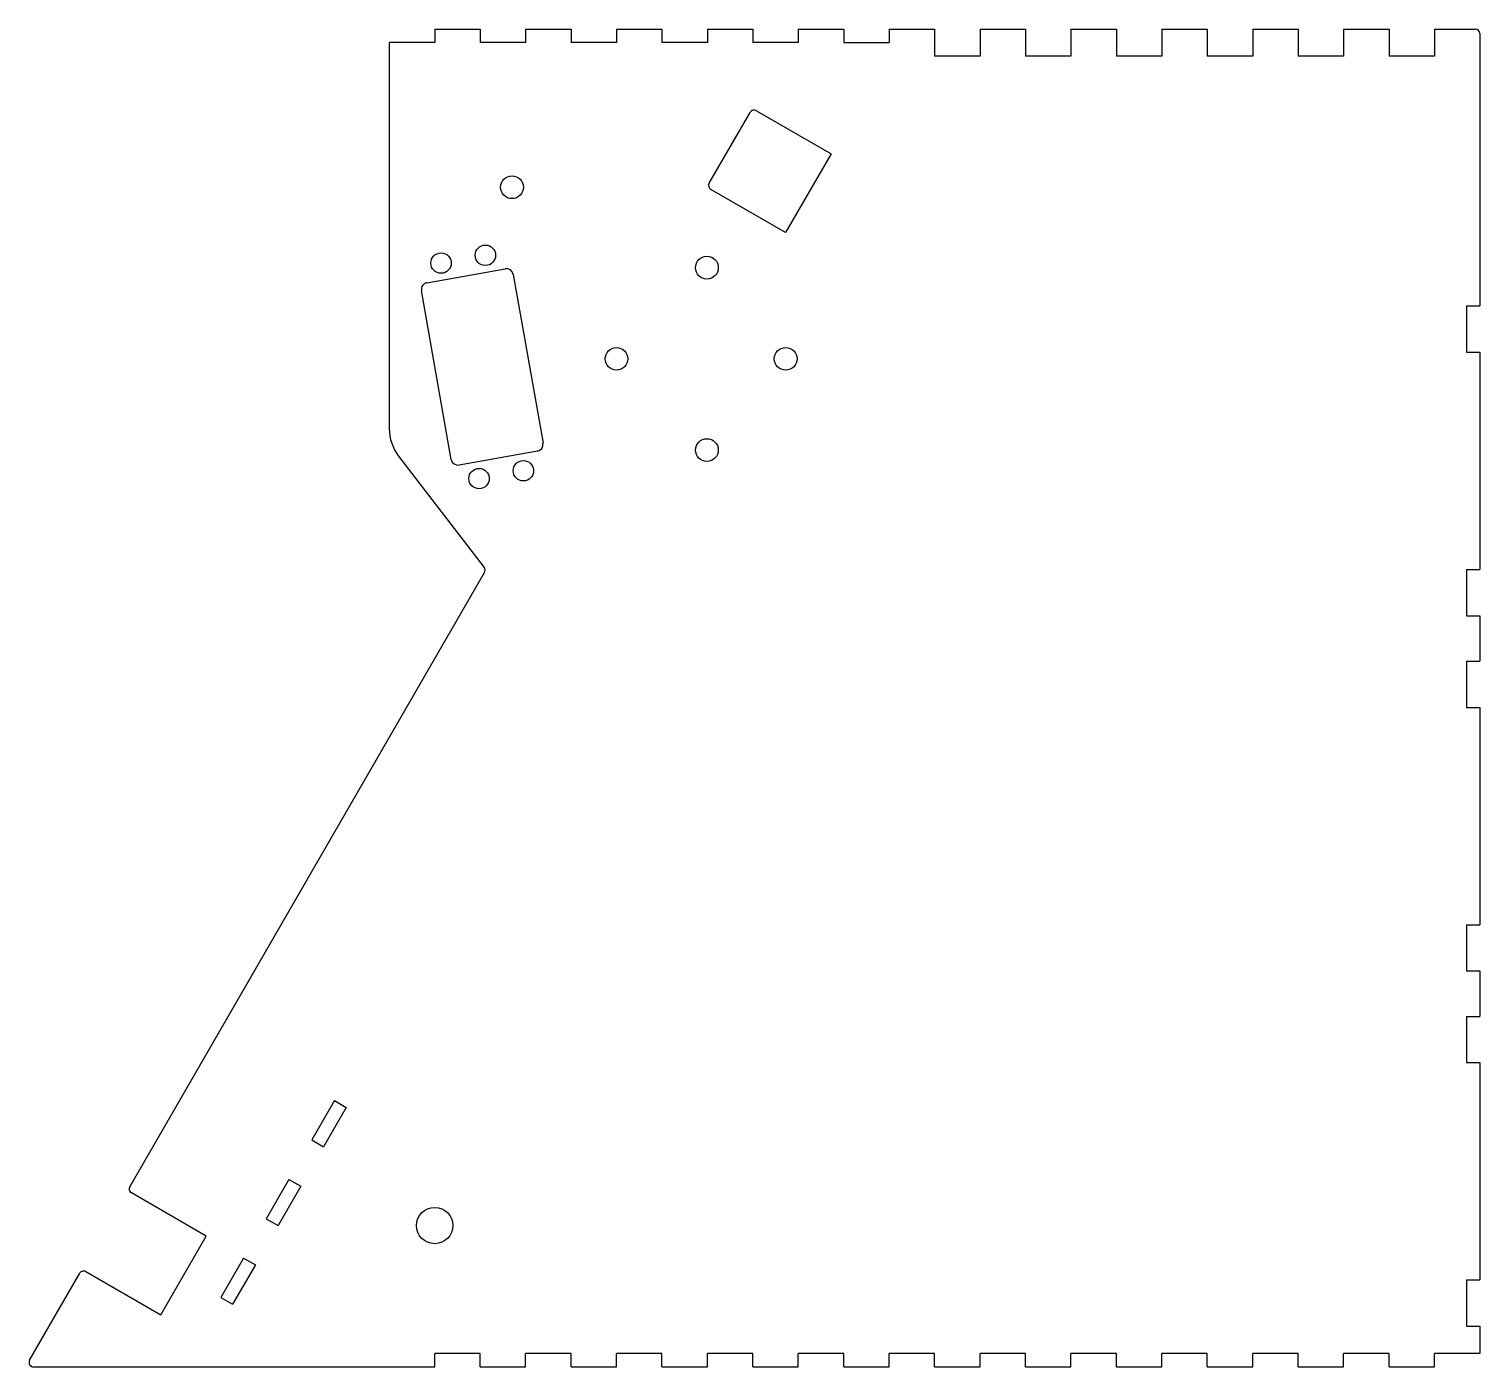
# Model space of a CAD drawing. Extents: x -159 to 160, y -147 to 147.
import ezdxf

# ---------------------------------------------------------------- set-up
doc = ezdxf.new("R2010")
doc.units = 0
doc.layers.add('VISIBLE', color=7, linetype='CONTINUOUS')

msp = doc.modelspace()

# ---------------------------------------------------------------- linework, layer by layer
at = {"layer": 'VISIBLE'}
for p, q in [((-70, 147.22), (-60, 147.22)), ((-70, 147.22), (-70, 144.22)), ((-60, 147.22), (-60, 144.22)), ((-50, 147.22), (-40, 147.22)), ((-50, 147.22), (-50, 144.22)), ((-40, 147.22), (-40, 144.22)), ((-30, 147.22), (-20, 147.22)), ((-30, 147.22), (-30, 144.22)), ((-20, 147.22), (-20, 144.22)), ((-10, 147.22), (0, 147.22)), ((-10, 147.22), (-10, 144.22)), ((0, 147.22), (0, 144.22)), ((10, 147.22), (20, 147.22)), ((10, 147.22), (10, 144.22)), ((20, 147.22), (20, 144.22)), ((30, 147.22), (40, 147.22)), ((30, 147.22), (30, 144.22)), ((40, 147.22), (40, 141.22)), ((50, 147.22), (60, 147.22)), ((50, 147.22), (50, 141.22)), ((60, 147.22), (60, 141.22)), ((70, 147.22), (80, 147.22)), ((70, 147.22), (70, 141.22)), ((80, 147.22), (80, 141.22)), ((90, 147.22), (100, 147.22)), ((90, 147.22), (90, 141.22)), ((100, 147.22), (100, 141.22)), ((110, 147.22), (120, 147.22)), ((110, 147.22), (110, 141.22)), ((120, 147.22), (120, 141.22)), ((130, 147.22), (140, 147.22)), ((130, 147.22), (130, 141.22)), ((140, 147.22), (140, 141.22)), ((150, 147.22), (159, 147.22)), ((150, 147.22), (150, 141.22)), ((-80, 144.22), (-80, 59.33)), ((-70, 144.22), (-80, 144.22)), ((-50, 144.22), (-60, 144.22)), ((-30, 144.22), (-40, 144.22)), ((-10, 144.22), (-20, 144.22)), ((10, 144.22), (0, 144.22)), ((20, 144.22), (30, 144.22)), ((160, 146.22), (160, 86.27)), ((50, 141.22), (40, 141.22)), ((70, 141.22), (60, 141.22)), ((90, 141.22), (80, 141.22)), ((110, 141.22), (100, 141.22)), ((130, 141.22), (120, 141.22)), ((150, 141.22), (140, 141.22)), ((-9.6, 113.28), (-0.6, 128.87)), ((0.77, 129.23), (17.22, 119.73)), ((17.22, 119.73), (7.22, 102.41)), ((7.22, 102.41), (-9.23, 111.91)), ((-71.7, 91.4), (-54.47, 94.44)), ((-52.73, 93.23), (-46.17, 56.05)), ((-66.36, 52.49), (-72.92, 89.67)), ((157, 86.27), (157, 76.1)), ((157, 86.27), (160, 86.27)), ((157, 76.1), (160, 76.1)), ((160, 76.1), (160, 28.27)), ((-47.39, 54.31), (-64.63, 51.27)), ((-77.94, 53.25), (-59.13, 28.72)), ((-137.1, -107.56), (-59.06, 27.61)), ((157, 28.27), (157, 18.1)), ((157, 28.27), (160, 28.27)), ((157, 18.1), (160, 18.1)), ((160, 18.1), (160, 8.1)), ((157, 8.1), (157, -2.06)), ((157, 8.1), (160, 8.1)), ((157, -2.06), (160, -2.06)), ((160, -2.06), (160, -49.9)), ((157, -49.9), (157, -60.06)), ((157, -49.9), (160, -49.9)), ((157, -60.06), (160, -60.06)), ((160, -60.06), (160, -70.06)), ((157, -70.06), (157, -80.22)), ((157, -70.06), (160, -70.06)), ((157, -80.22), (160, -80.22)), ((160, -80.22), (160, -128.06)), ((-92.07, -88.61), (-97.07, -97.27)), ((-92.07, -88.61), (-89.47, -90.11)), ((-89.47, -90.11), (-94.47, -98.77)), ((-97.07, -97.27), (-94.47, -98.77)), ((-102.07, -105.93), (-107.07, -114.59)), ((-99.47, -107.43), (-104.47, -116.09)), ((-102.07, -105.93), (-99.47, -107.43)), ((-120.28, -118.42), (-136.73, -108.92)), ((-107.07, -114.59), (-104.47, -116.09)), ((-130.28, -135.74), (-120.28, -118.42)), ((-112.07, -123.25), (-117.07, -131.91)), ((-112.07, -123.25), (-109.47, -124.75)), ((-159.13, -145.72), (-148.1, -126.61)), ((-146.73, -126.24), (-130.28, -135.74)), ((-109.47, -124.75), (-114.47, -133.41)), ((157, -128.06), (157, -138.22)), ((157, -128.06), (160, -128.06)), ((-117.07, -131.91), (-114.47, -133.41)), ((157, -138.22), (160, -138.22)), ((160, -138.22), (160, -144.22)), ((-70, -147.22), (-70, -144.22)), ((-60, -144.22), (-70, -144.22)), ((-60, -147.22), (-60, -144.22)), ((-50, -147.22), (-50, -144.22)), ((-40, -144.22), (-50, -144.22)), ((-40, -147.22), (-40, -144.22)), ((-30, -147.22), (-30, -144.22)), ((-20, -144.22), (-30, -144.22)), ((-20, -147.22), (-20, -144.22)), ((-10, -147.22), (-10, -144.22)), ((0, -144.22), (-10, -144.22)), ((0, -147.22), (0, -144.22)), ((10, -147.22), (10, -144.22)), ((20, -144.22), (10, -144.22)), ((20, -147.22), (20, -144.22)), ((30, -147.22), (30, -144.22)), ((40, -144.22), (30, -144.22)), ((40, -147.22), (40, -144.22)), ((50, -147.22), (50, -144.22)), ((60, -144.22), (50, -144.22)), ((60, -147.22), (60, -144.22)), ((70, -147.22), (70, -144.22)), ((80, -144.22), (70, -144.22)), ((80, -147.22), (80, -144.22)), ((90, -147.22), (90, -144.22)), ((100, -144.22), (90, -144.22)), ((100, -147.22), (100, -144.22)), ((110, -147.22), (110, -144.22)), ((120, -144.22), (110, -144.22)), ((120, -147.22), (120, -144.22)), ((130, -147.22), (130, -144.22)), ((140, -144.22), (130, -144.22)), ((140, -147.22), (140, -144.22)), ((150, -147.22), (150, -144.22)), ((160, -144.22), (150, -144.22)), ((-158.27, -147.22), (-70, -147.22)), ((-60, -147.22), (-50, -147.22)), ((-40, -147.22), (-30, -147.22)), ((-20, -147.22), (-10, -147.22)), ((0, -147.22), (10, -147.22)), ((20, -147.22), (30, -147.22)), ((40, -147.22), (50, -147.22)), ((60, -147.22), (70, -147.22)), ((80, -147.22), (90, -147.22)), ((100, -147.22), (110, -147.22)), ((120, -147.22), (130, -147.22)), ((140, -147.22), (150, -147.22))]:
    msp.add_line(p, q, dxfattribs=at)
for centre, radius in [((-52.99, 112.41), 2.5), ((-58.85, 97.43), 2.25), ((-68.61, 95.71), 2.25), ((-10.1, 94.7), 2.5), ((-30, 74.64), 2.5), ((7.22, 74.64), 2.5), ((-10.1, 54.57), 2.5), ((-50.49, 50.01), 2.25), ((-60.24, 48.29), 2.25), ((-70, -116.09), 4)]:
    msp.add_circle(centre, radius, dxfattribs=at)
for centre, radius, start, end in [((159, 146.22), 1, 0, 90), ((0.27, 128.37), 1, 60, 150), ((-8.73, 112.78), 1, 150, 240), ((-54.21, 92.97), 1.5, 10, 100), ((-71.44, 89.93), 1.5, 100, 190), ((-70, 59.33), 10, 180, 217.4822), ((-47.65, 55.79), 1.5, 280, 10), ((-64.89, 52.75), 1.5, 190, 280), ((-59.92, 28.11), 1, 330, 37.4822), ((-136.23, -108.06), 1, 150, 240), ((-147.23, -127.11), 1, 60, 150), ((-158.27, -146.22), 1, 150, 270)]:
    msp.add_arc(centre, radius, start, end, dxfattribs=at)

doc.saveas('drawing.dxf')
